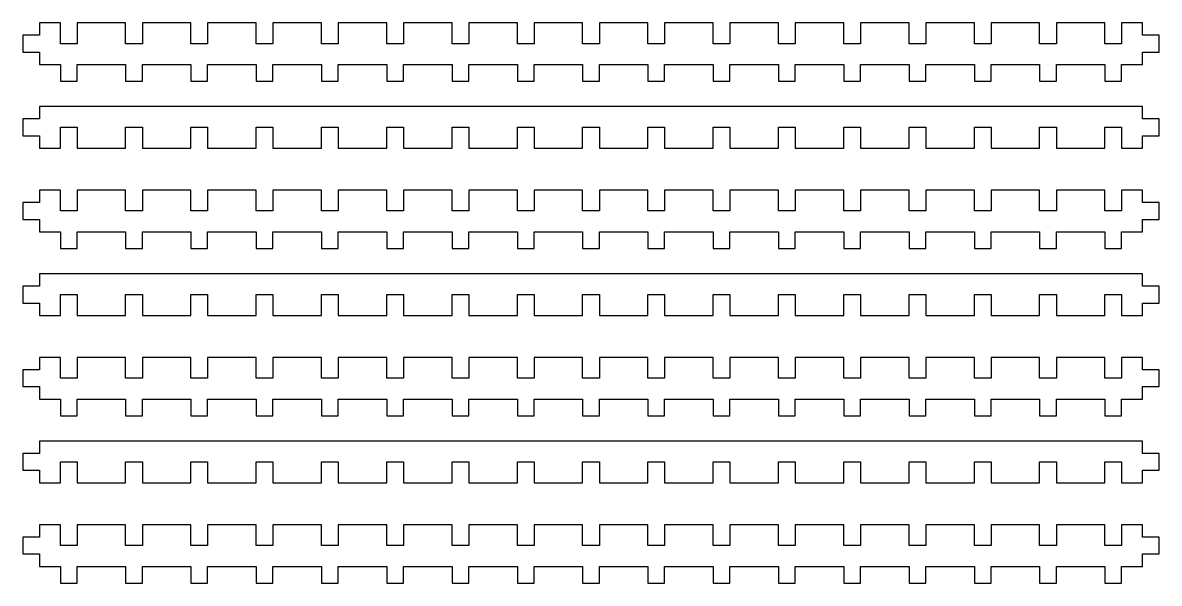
# Model space of a CAD drawing. Header units: metres. Extents: x -282 to 272, y -680 to 554.
# Drawn here: x -282 to -10, y -360 to -226 of the extents above; entities that cross this region are included whole.
import ezdxf

# ---------------------------------------------------------------- set-up
doc = ezdxf.new("R2010")
doc.units = ezdxf.units.M

msp = doc.modelspace()

# ---------------------------------------------------------------- linework, layer by layer
for p, q in [((-273, -226), (-278, -226)), ((-278, -226), (-278, -229)), ((-273, -231), (-273, -226)), ((-257.375, -226), (-269, -226)), ((-269, -226), (-269, -231)), ((-257.375, -231), (-257.375, -226)), ((-241.75, -226), (-253.375, -226)), ((-253.375, -226), (-253.375, -231)), ((-241.75, -231), (-241.75, -226)), ((-226.125, -226), (-237.75, -226)), ((-237.75, -226), (-237.75, -231)), ((-226.125, -231), (-226.125, -226)), ((-210.5, -226), (-222.125, -226)), ((-222.125, -226), (-222.125, -231)), ((-210.5, -231), (-210.5, -226)), ((-194.875, -226), (-206.5, -226)), ((-206.5, -226), (-206.5, -231)), ((-194.875, -231), (-194.875, -226)), ((-179.25, -226), (-190.875, -226)), ((-190.875, -226), (-190.875, -231)), ((-179.25, -231), (-179.25, -226)), ((-163.625, -226), (-175.25, -226)), ((-175.25, -226), (-175.25, -231)), ((-163.625, -231), (-163.625, -226)), ((-148, -226), (-159.625, -226)), ((-159.625, -226), (-159.625, -231)), ((-148, -231), (-148, -226)), ((-132.375, -226), (-144, -226)), ((-144, -226), (-144, -231)), ((-132.375, -231), (-132.375, -226)), ((-116.75, -226), (-128.375, -226)), ((-128.375, -226), (-128.375, -231)), ((-116.75, -231), (-116.75, -226)), ((-101.125, -226), (-112.75, -226)), ((-112.75, -226), (-112.75, -231)), ((-101.125, -231), (-101.125, -226)), ((-85.5, -226), (-97.125, -226)), ((-97.125, -226), (-97.125, -231)), ((-85.5, -231), (-85.5, -226)), ((-69.875, -226), (-81.5, -226)), ((-81.5, -226), (-81.5, -231)), ((-69.875, -231), (-69.875, -226)), ((-54.25, -226), (-65.875, -226)), ((-65.875, -226), (-65.875, -231)), ((-54.25, -231), (-54.25, -226)), ((-38.625, -226), (-50.25, -226)), ((-50.25, -226), (-50.25, -231)), ((-38.625, -231), (-38.625, -226)), ((-23, -226), (-34.625, -226)), ((-34.625, -226), (-34.625, -231)), ((-23, -231), (-23, -226)), ((-14, -226), (-19, -226)), ((-19, -226), (-19, -231)), ((-14, -229), (-14, -226)), ((-278, -229), (-282, -229)), ((-282, -229), (-282, -233)), ((-269, -231), (-273, -231)), ((-253.375, -231), (-257.375, -231)), ((-237.75, -231), (-241.75, -231)), ((-222.125, -231), (-226.125, -231)), ((-206.5, -231), (-210.5, -231)), ((-190.875, -231), (-194.875, -231)), ((-175.25, -231), (-179.25, -231)), ((-159.625, -231), (-163.625, -231)), ((-144, -231), (-148, -231)), ((-128.375, -231), (-132.375, -231)), ((-112.75, -231), (-116.75, -231)), ((-97.125, -231), (-101.125, -231)), ((-81.5, -231), (-85.5, -231)), ((-65.875, -231), (-69.875, -231)), ((-50.25, -231), (-54.25, -231)), ((-34.625, -231), (-38.625, -231)), ((-19, -231), (-23, -231)), ((-10, -229), (-14, -229)), ((-10, -233), (-10, -229)), ((-282, -233), (-278, -233)), ((-278, -233), (-278, -236)), ((-14, -236), (-14, -233)), ((-14, -233), (-10, -233)), ((-278, -236), (-273, -236)), ((-273, -236), (-273, -240)), ((-269, -236), (-257.375, -236)), ((-269, -240), (-269, -236)), ((-257.375, -236), (-257.375, -240)), ((-253.375, -240), (-253.375, -236)), ((-253.375, -236), (-241.75, -236)), ((-241.75, -236), (-241.75, -240)), ((-237.75, -240), (-237.75, -236)), ((-237.75, -236), (-226.125, -236)), ((-226.125, -236), (-226.125, -240)), ((-222.125, -240), (-222.125, -236)), ((-222.125, -236), (-210.5, -236)), ((-210.5, -236), (-210.5, -240)), ((-206.5, -240), (-206.5, -236)), ((-206.5, -236), (-194.875, -236)), ((-194.875, -236), (-194.875, -240)), ((-190.875, -240), (-190.875, -236)), ((-190.875, -236), (-179.25, -236)), ((-179.25, -236), (-179.25, -240)), ((-175.25, -240), (-175.25, -236)), ((-175.25, -236), (-163.625, -236)), ((-163.625, -236), (-163.625, -240)), ((-159.625, -240), (-159.625, -236)), ((-159.625, -236), (-148, -236)), ((-148, -236), (-148, -240)), ((-144, -240), (-144, -236)), ((-144, -236), (-132.375, -236)), ((-132.375, -236), (-132.375, -240)), ((-128.375, -240), (-128.375, -236)), ((-128.375, -236), (-116.75, -236)), ((-116.75, -236), (-116.75, -240)), ((-112.75, -240), (-112.75, -236)), ((-112.75, -236), (-101.125, -236)), ((-101.125, -236), (-101.125, -240)), ((-97.125, -240), (-97.125, -236)), ((-97.125, -236), (-85.5, -236)), ((-85.5, -236), (-85.5, -240)), ((-81.5, -240), (-81.5, -236)), ((-81.5, -236), (-69.875, -236)), ((-69.875, -236), (-69.875, -240)), ((-65.875, -240), (-65.875, -236)), ((-65.875, -236), (-54.25, -236)), ((-54.25, -236), (-54.25, -240)), ((-50.25, -240), (-50.25, -236)), ((-50.25, -236), (-38.625, -236)), ((-38.625, -236), (-38.625, -240)), ((-34.625, -240), (-34.625, -236)), ((-34.625, -236), (-23, -236)), ((-23, -236), (-23, -240)), ((-19, -240), (-19, -236)), ((-19, -236), (-14, -236)), ((-273, -240), (-269, -240)), ((-257.375, -240), (-253.375, -240)), ((-241.75, -240), (-237.75, -240)), ((-226.125, -240), (-222.125, -240)), ((-210.5, -240), (-206.5, -240)), ((-194.875, -240), (-190.875, -240)), ((-179.25, -240), (-175.25, -240)), ((-163.625, -240), (-159.625, -240)), ((-148, -240), (-144, -240)), ((-132.375, -240), (-128.375, -240)), ((-116.75, -240), (-112.75, -240)), ((-101.125, -240), (-97.125, -240)), ((-85.5, -240), (-81.5, -240)), ((-69.875, -240), (-65.875, -240)), ((-54.25, -240), (-50.25, -240)), ((-38.625, -240), (-34.625, -240)), ((-23, -240), (-19, -240)), ((-14, -246), (-278, -246)), ((-278, -246), (-278, -249)), ((-14, -249), (-14, -246)), ((-278, -249), (-282, -249)), ((-282, -249), (-282, -253)), ((-10, -249), (-14, -249)), ((-10, -253), (-10, -249)), ((-273, -251), (-269, -251)), ((-273, -256), (-273, -251)), ((-269, -251), (-269, -256)), ((-257.375, -256), (-257.375, -251)), ((-257.375, -251), (-253.375, -251)), ((-253.375, -251), (-253.375, -256)), ((-241.75, -256), (-241.75, -251)), ((-241.75, -251), (-237.75, -251)), ((-237.75, -251), (-237.75, -256)), ((-226.125, -256), (-226.125, -251)), ((-226.125, -251), (-222.125, -251)), ((-222.125, -251), (-222.125, -256)), ((-210.5, -256), (-210.5, -251)), ((-210.5, -251), (-206.5, -251)), ((-206.5, -251), (-206.5, -256)), ((-194.875, -256), (-194.875, -251)), ((-194.875, -251), (-190.875, -251)), ((-190.875, -251), (-190.875, -256)), ((-179.25, -256), (-179.25, -251)), ((-179.25, -251), (-175.25, -251)), ((-175.25, -251), (-175.25, -256)), ((-163.625, -256), (-163.625, -251)), ((-163.625, -251), (-159.625, -251)), ((-159.625, -251), (-159.625, -256)), ((-148, -256), (-148, -251)), ((-148, -251), (-144, -251)), ((-144, -251), (-144, -256)), ((-132.375, -256), (-132.375, -251)), ((-132.375, -251), (-128.375, -251)), ((-128.375, -251), (-128.375, -256)), ((-116.75, -256), (-116.75, -251)), ((-116.75, -251), (-112.75, -251)), ((-112.75, -251), (-112.75, -256)), ((-101.125, -256), (-101.125, -251)), ((-101.125, -251), (-97.125, -251)), ((-97.125, -251), (-97.125, -256)), ((-85.5, -256), (-85.5, -251)), ((-85.5, -251), (-81.5, -251)), ((-81.5, -251), (-81.5, -256)), ((-69.875, -256), (-69.875, -251)), ((-69.875, -251), (-65.875, -251)), ((-65.875, -251), (-65.875, -256)), ((-54.25, -256), (-54.25, -251)), ((-54.25, -251), (-50.25, -251)), ((-50.25, -251), (-50.25, -256)), ((-38.625, -256), (-38.625, -251)), ((-38.625, -251), (-34.625, -251)), ((-34.625, -251), (-34.625, -256)), ((-23, -256), (-23, -251)), ((-23, -251), (-19, -251)), ((-19, -251), (-19, -256)), ((-282, -253), (-278, -253)), ((-278, -253), (-278, -256)), ((-14, -256), (-14, -253)), ((-14, -253), (-10, -253)), ((-278, -256), (-273, -256)), ((-269, -256), (-257.375, -256)), ((-253.375, -256), (-241.75, -256)), ((-237.75, -256), (-226.125, -256)), ((-222.125, -256), (-210.5, -256)), ((-206.5, -256), (-194.875, -256)), ((-190.875, -256), (-179.25, -256)), ((-175.25, -256), (-163.625, -256)), ((-159.625, -256), (-148, -256)), ((-144, -256), (-132.375, -256)), ((-128.375, -256), (-116.75, -256)), ((-112.75, -256), (-101.125, -256)), ((-97.125, -256), (-85.5, -256)), ((-81.5, -256), (-69.875, -256)), ((-65.875, -256), (-54.25, -256)), ((-50.25, -256), (-38.625, -256)), ((-34.625, -256), (-23, -256)), ((-19, -256), (-14, -256)), ((-273, -266), (-278, -266)), ((-278, -266), (-278, -269)), ((-273, -271), (-273, -266)), ((-257.375, -266), (-269, -266)), ((-269, -266), (-269, -271)), ((-257.375, -271), (-257.375, -266)), ((-241.75, -266), (-253.375, -266)), ((-253.375, -266), (-253.375, -271)), ((-241.75, -271), (-241.75, -266)), ((-226.125, -266), (-237.75, -266)), ((-237.75, -266), (-237.75, -271)), ((-226.125, -271), (-226.125, -266)), ((-210.5, -266), (-222.125, -266)), ((-222.125, -266), (-222.125, -271)), ((-210.5, -271), (-210.5, -266)), ((-194.875, -266), (-206.5, -266)), ((-206.5, -266), (-206.5, -271)), ((-194.875, -271), (-194.875, -266)), ((-179.25, -266), (-190.875, -266)), ((-190.875, -266), (-190.875, -271)), ((-179.25, -271), (-179.25, -266)), ((-163.625, -266), (-175.25, -266)), ((-175.25, -266), (-175.25, -271)), ((-163.625, -271), (-163.625, -266)), ((-148, -266), (-159.625, -266)), ((-159.625, -266), (-159.625, -271)), ((-148, -271), (-148, -266)), ((-132.375, -266), (-144, -266)), ((-144, -266), (-144, -271)), ((-132.375, -271), (-132.375, -266)), ((-116.75, -266), (-128.375, -266)), ((-128.375, -266), (-128.375, -271)), ((-116.75, -271), (-116.75, -266)), ((-101.125, -266), (-112.75, -266)), ((-112.75, -266), (-112.75, -271)), ((-101.125, -271), (-101.125, -266)), ((-85.5, -266), (-97.125, -266)), ((-97.125, -266), (-97.125, -271)), ((-85.5, -271), (-85.5, -266)), ((-69.875, -266), (-81.5, -266)), ((-81.5, -266), (-81.5, -271)), ((-69.875, -271), (-69.875, -266)), ((-54.25, -266), (-65.875, -266)), ((-65.875, -266), (-65.875, -271)), ((-54.25, -271), (-54.25, -266)), ((-38.625, -266), (-50.25, -266)), ((-50.25, -266), (-50.25, -271)), ((-38.625, -271), (-38.625, -266)), ((-23, -266), (-34.625, -266)), ((-34.625, -266), (-34.625, -271)), ((-23, -271), (-23, -266)), ((-14, -266), (-19, -266)), ((-19, -266), (-19, -271)), ((-14, -269), (-14, -266)), ((-278, -269), (-282, -269)), ((-282, -269), (-282, -273)), ((-10, -269), (-14, -269)), ((-10, -273), (-10, -269)), ((-269, -271), (-273, -271)), ((-253.375, -271), (-257.375, -271)), ((-237.75, -271), (-241.75, -271)), ((-222.125, -271), (-226.125, -271)), ((-206.5, -271), (-210.5, -271)), ((-190.875, -271), (-194.875, -271)), ((-175.25, -271), (-179.25, -271)), ((-159.625, -271), (-163.625, -271)), ((-144, -271), (-148, -271)), ((-128.375, -271), (-132.375, -271)), ((-112.75, -271), (-116.75, -271)), ((-97.125, -271), (-101.125, -271)), ((-81.5, -271), (-85.5, -271)), ((-65.875, -271), (-69.875, -271)), ((-50.25, -271), (-54.25, -271)), ((-34.625, -271), (-38.625, -271)), ((-19, -271), (-23, -271)), ((-282, -273), (-278, -273)), ((-278, -273), (-278, -276)), ((-14, -276), (-14, -273)), ((-14, -273), (-10, -273)), ((-278, -276), (-273, -276)), ((-273, -276), (-273, -280)), ((-269, -276), (-257.375, -276)), ((-269, -280), (-269, -276)), ((-257.375, -276), (-257.375, -280)), ((-253.375, -280), (-253.375, -276)), ((-253.375, -276), (-241.75, -276)), ((-241.75, -276), (-241.75, -280)), ((-237.75, -280), (-237.75, -276)), ((-237.75, -276), (-226.125, -276)), ((-226.125, -276), (-226.125, -280)), ((-222.125, -280), (-222.125, -276)), ((-222.125, -276), (-210.5, -276)), ((-210.5, -276), (-210.5, -280)), ((-206.5, -280), (-206.5, -276)), ((-206.5, -276), (-194.875, -276)), ((-194.875, -276), (-194.875, -280)), ((-190.875, -280), (-190.875, -276)), ((-190.875, -276), (-179.25, -276)), ((-179.25, -276), (-179.25, -280)), ((-175.25, -280), (-175.25, -276)), ((-175.25, -276), (-163.625, -276)), ((-163.625, -276), (-163.625, -280)), ((-159.625, -280), (-159.625, -276)), ((-159.625, -276), (-148, -276)), ((-148, -276), (-148, -280)), ((-144, -280), (-144, -276)), ((-144, -276), (-132.375, -276)), ((-132.375, -276), (-132.375, -280)), ((-128.375, -280), (-128.375, -276)), ((-128.375, -276), (-116.75, -276)), ((-116.75, -276), (-116.75, -280)), ((-112.75, -280), (-112.75, -276)), ((-112.75, -276), (-101.125, -276)), ((-101.125, -276), (-101.125, -280)), ((-97.125, -280), (-97.125, -276)), ((-97.125, -276), (-85.5, -276)), ((-85.5, -276), (-85.5, -280)), ((-81.5, -280), (-81.5, -276)), ((-81.5, -276), (-69.875, -276)), ((-69.875, -276), (-69.875, -280)), ((-65.875, -280), (-65.875, -276)), ((-65.875, -276), (-54.25, -276)), ((-54.25, -276), (-54.25, -280)), ((-50.25, -280), (-50.25, -276)), ((-50.25, -276), (-38.625, -276)), ((-38.625, -276), (-38.625, -280)), ((-34.625, -280), (-34.625, -276)), ((-34.625, -276), (-23, -276)), ((-23, -276), (-23, -280)), ((-19, -280), (-19, -276)), ((-19, -276), (-14, -276)), ((-273, -280), (-269, -280)), ((-257.375, -280), (-253.375, -280)), ((-241.75, -280), (-237.75, -280)), ((-226.125, -280), (-222.125, -280)), ((-210.5, -280), (-206.5, -280)), ((-194.875, -280), (-190.875, -280)), ((-179.25, -280), (-175.25, -280)), ((-163.625, -280), (-159.625, -280)), ((-148, -280), (-144, -280)), ((-132.375, -280), (-128.375, -280)), ((-116.75, -280), (-112.75, -280)), ((-101.125, -280), (-97.125, -280)), ((-85.5, -280), (-81.5, -280)), ((-69.875, -280), (-65.875, -280)), ((-54.25, -280), (-50.25, -280)), ((-38.625, -280), (-34.625, -280)), ((-23, -280), (-19, -280)), ((-14, -286), (-278, -286)), ((-278, -286), (-278, -289)), ((-14, -289), (-14, -286)), ((-278, -289), (-282, -289)), ((-282, -289), (-282, -293)), ((-273, -291), (-269, -291)), ((-273, -296), (-273, -291)), ((-269, -291), (-269, -296)), ((-257.375, -296), (-257.375, -291)), ((-257.375, -291), (-253.375, -291)), ((-253.375, -291), (-253.375, -296)), ((-241.75, -296), (-241.75, -291)), ((-241.75, -291), (-237.75, -291)), ((-237.75, -291), (-237.75, -296)), ((-226.125, -296), (-226.125, -291)), ((-226.125, -291), (-222.125, -291)), ((-222.125, -291), (-222.125, -296)), ((-210.5, -296), (-210.5, -291)), ((-210.5, -291), (-206.5, -291)), ((-206.5, -291), (-206.5, -296)), ((-194.875, -296), (-194.875, -291)), ((-194.875, -291), (-190.875, -291)), ((-190.875, -291), (-190.875, -296)), ((-179.25, -296), (-179.25, -291)), ((-179.25, -291), (-175.25, -291)), ((-175.25, -291), (-175.25, -296)), ((-163.625, -296), (-163.625, -291)), ((-163.625, -291), (-159.625, -291)), ((-159.625, -291), (-159.625, -296)), ((-148, -296), (-148, -291)), ((-148, -291), (-144, -291)), ((-144, -291), (-144, -296)), ((-132.375, -296), (-132.375, -291)), ((-132.375, -291), (-128.375, -291)), ((-128.375, -291), (-128.375, -296)), ((-116.75, -296), (-116.75, -291)), ((-116.75, -291), (-112.75, -291)), ((-112.75, -291), (-112.75, -296)), ((-101.125, -296), (-101.125, -291)), ((-101.125, -291), (-97.125, -291)), ((-97.125, -291), (-97.125, -296)), ((-85.5, -296), (-85.5, -291)), ((-85.5, -291), (-81.5, -291)), ((-81.5, -291), (-81.5, -296)), ((-69.875, -296), (-69.875, -291)), ((-69.875, -291), (-65.875, -291)), ((-65.875, -291), (-65.875, -296)), ((-54.25, -296), (-54.25, -291)), ((-54.25, -291), (-50.25, -291)), ((-50.25, -291), (-50.25, -296)), ((-38.625, -296), (-38.625, -291)), ((-38.625, -291), (-34.625, -291)), ((-34.625, -291), (-34.625, -296)), ((-23, -296), (-23, -291)), ((-23, -291), (-19, -291)), ((-19, -291), (-19, -296)), ((-10, -289), (-14, -289)), ((-10, -293), (-10, -289)), ((-282, -293), (-278, -293)), ((-278, -293), (-278, -296)), ((-14, -296), (-14, -293)), ((-14, -293), (-10, -293)), ((-278, -296), (-273, -296)), ((-269, -296), (-257.375, -296)), ((-253.375, -296), (-241.75, -296)), ((-237.75, -296), (-226.125, -296)), ((-222.125, -296), (-210.5, -296)), ((-206.5, -296), (-194.875, -296)), ((-190.875, -296), (-179.25, -296)), ((-175.25, -296), (-163.625, -296)), ((-159.625, -296), (-148, -296)), ((-144, -296), (-132.375, -296)), ((-128.375, -296), (-116.75, -296)), ((-112.75, -296), (-101.125, -296)), ((-97.125, -296), (-85.5, -296)), ((-81.5, -296), (-69.875, -296)), ((-65.875, -296), (-54.25, -296)), ((-50.25, -296), (-38.625, -296)), ((-34.625, -296), (-23, -296)), ((-19, -296), (-14, -296)), ((-273, -306), (-278, -306)), ((-278, -306), (-278, -309)), ((-273, -311), (-273, -306)), ((-257.375, -306), (-269, -306)), ((-269, -306), (-269, -311)), ((-257.375, -311), (-257.375, -306)), ((-241.75, -306), (-253.375, -306)), ((-253.375, -306), (-253.375, -311)), ((-241.75, -311), (-241.75, -306)), ((-226.125, -306), (-237.75, -306)), ((-237.75, -306), (-237.75, -311)), ((-226.125, -311), (-226.125, -306)), ((-210.5, -306), (-222.125, -306)), ((-222.125, -306), (-222.125, -311)), ((-210.5, -311), (-210.5, -306)), ((-194.875, -306), (-206.5, -306)), ((-206.5, -306), (-206.5, -311)), ((-194.875, -311), (-194.875, -306)), ((-179.25, -306), (-190.875, -306)), ((-190.875, -306), (-190.875, -311)), ((-179.25, -311), (-179.25, -306)), ((-163.625, -306), (-175.25, -306)), ((-175.25, -306), (-175.25, -311)), ((-163.625, -311), (-163.625, -306)), ((-148, -306), (-159.625, -306)), ((-159.625, -306), (-159.625, -311)), ((-148, -311), (-148, -306)), ((-132.375, -306), (-144, -306)), ((-144, -306), (-144, -311)), ((-132.375, -311), (-132.375, -306)), ((-116.75, -306), (-128.375, -306)), ((-128.375, -306), (-128.375, -311)), ((-116.75, -311), (-116.75, -306)), ((-101.125, -306), (-112.75, -306)), ((-112.75, -306), (-112.75, -311)), ((-101.125, -311), (-101.125, -306)), ((-85.5, -306), (-97.125, -306)), ((-97.125, -306), (-97.125, -311)), ((-85.5, -311), (-85.5, -306)), ((-69.875, -306), (-81.5, -306)), ((-81.5, -306), (-81.5, -311)), ((-69.875, -311), (-69.875, -306)), ((-54.25, -306), (-65.875, -306)), ((-65.875, -306), (-65.875, -311)), ((-54.25, -311), (-54.25, -306)), ((-38.625, -306), (-50.25, -306)), ((-50.25, -306), (-50.25, -311)), ((-38.625, -311), (-38.625, -306)), ((-23, -306), (-34.625, -306)), ((-34.625, -306), (-34.625, -311)), ((-23, -311), (-23, -306)), ((-14, -306), (-19, -306)), ((-19, -306), (-19, -311)), ((-14, -309), (-14, -306)), ((-278, -309), (-282, -309)), ((-282, -309), (-282, -313)), ((-10, -309), (-14, -309)), ((-10, -313), (-10, -309)), ((-269, -311), (-273, -311)), ((-253.375, -311), (-257.375, -311)), ((-237.75, -311), (-241.75, -311)), ((-222.125, -311), (-226.125, -311)), ((-206.5, -311), (-210.5, -311)), ((-190.875, -311), (-194.875, -311)), ((-175.25, -311), (-179.25, -311)), ((-159.625, -311), (-163.625, -311)), ((-144, -311), (-148, -311)), ((-128.375, -311), (-132.375, -311)), ((-112.75, -311), (-116.75, -311)), ((-97.125, -311), (-101.125, -311)), ((-81.5, -311), (-85.5, -311)), ((-65.875, -311), (-69.875, -311)), ((-50.25, -311), (-54.25, -311)), ((-34.625, -311), (-38.625, -311)), ((-19, -311), (-23, -311)), ((-282, -313), (-278, -313)), ((-278, -313), (-278, -316)), ((-14, -316), (-14, -313)), ((-14, -313), (-10, -313)), ((-278, -316), (-273, -316)), ((-273, -316), (-273, -320)), ((-269, -316), (-257.375, -316)), ((-269, -320), (-269, -316)), ((-257.375, -316), (-257.375, -320)), ((-253.375, -320), (-253.375, -316)), ((-253.375, -316), (-241.75, -316)), ((-241.75, -316), (-241.75, -320)), ((-237.75, -320), (-237.75, -316)), ((-237.75, -316), (-226.125, -316)), ((-226.125, -316), (-226.125, -320)), ((-222.125, -320), (-222.125, -316)), ((-222.125, -316), (-210.5, -316)), ((-210.5, -316), (-210.5, -320)), ((-206.5, -320), (-206.5, -316)), ((-206.5, -316), (-194.875, -316)), ((-194.875, -316), (-194.875, -320)), ((-190.875, -320), (-190.875, -316)), ((-190.875, -316), (-179.25, -316)), ((-179.25, -316), (-179.25, -320)), ((-175.25, -320), (-175.25, -316)), ((-175.25, -316), (-163.625, -316)), ((-163.625, -316), (-163.625, -320)), ((-159.625, -320), (-159.625, -316)), ((-159.625, -316), (-148, -316)), ((-148, -316), (-148, -320)), ((-144, -320), (-144, -316)), ((-144, -316), (-132.375, -316)), ((-132.375, -316), (-132.375, -320)), ((-128.375, -320), (-128.375, -316)), ((-128.375, -316), (-116.75, -316)), ((-116.75, -316), (-116.75, -320)), ((-112.75, -320), (-112.75, -316)), ((-112.75, -316), (-101.125, -316)), ((-101.125, -316), (-101.125, -320)), ((-97.125, -320), (-97.125, -316)), ((-97.125, -316), (-85.5, -316)), ((-85.5, -316), (-85.5, -320)), ((-81.5, -320), (-81.5, -316)), ((-81.5, -316), (-69.875, -316)), ((-69.875, -316), (-69.875, -320)), ((-65.875, -320), (-65.875, -316)), ((-65.875, -316), (-54.25, -316)), ((-54.25, -316), (-54.25, -320)), ((-50.25, -320), (-50.25, -316)), ((-50.25, -316), (-38.625, -316)), ((-38.625, -316), (-38.625, -320)), ((-34.625, -320), (-34.625, -316)), ((-34.625, -316), (-23, -316)), ((-23, -316), (-23, -320)), ((-19, -320), (-19, -316)), ((-19, -316), (-14, -316)), ((-273, -320), (-269, -320)), ((-257.375, -320), (-253.375, -320)), ((-241.75, -320), (-237.75, -320)), ((-226.125, -320), (-222.125, -320)), ((-210.5, -320), (-206.5, -320)), ((-194.875, -320), (-190.875, -320)), ((-179.25, -320), (-175.25, -320)), ((-163.625, -320), (-159.625, -320)), ((-148, -320), (-144, -320)), ((-132.375, -320), (-128.375, -320)), ((-116.75, -320), (-112.75, -320)), ((-101.125, -320), (-97.125, -320)), ((-85.5, -320), (-81.5, -320)), ((-69.875, -320), (-65.875, -320)), ((-54.25, -320), (-50.25, -320)), ((-38.625, -320), (-34.625, -320)), ((-23, -320), (-19, -320)), ((-14, -326), (-278, -326)), ((-278, -326), (-278, -329)), ((-14, -329), (-14, -326)), ((-278, -329), (-282, -329)), ((-282, -329), (-282, -333)), ((-10, -329), (-14, -329)), ((-10, -333), (-10, -329)), ((-273, -331), (-269, -331)), ((-273, -336), (-273, -331)), ((-269, -331), (-269, -336)), ((-257.375, -336), (-257.375, -331)), ((-257.375, -331), (-253.375, -331)), ((-253.375, -331), (-253.375, -336)), ((-241.75, -336), (-241.75, -331)), ((-241.75, -331), (-237.75, -331)), ((-237.75, -331), (-237.75, -336)), ((-226.125, -336), (-226.125, -331)), ((-226.125, -331), (-222.125, -331)), ((-222.125, -331), (-222.125, -336)), ((-210.5, -336), (-210.5, -331)), ((-210.5, -331), (-206.5, -331)), ((-206.5, -331), (-206.5, -336)), ((-194.875, -336), (-194.875, -331)), ((-194.875, -331), (-190.875, -331)), ((-190.875, -331), (-190.875, -336)), ((-179.25, -336), (-179.25, -331)), ((-179.25, -331), (-175.25, -331)), ((-175.25, -331), (-175.25, -336)), ((-163.625, -336), (-163.625, -331)), ((-163.625, -331), (-159.625, -331)), ((-159.625, -331), (-159.625, -336)), ((-148, -336), (-148, -331)), ((-148, -331), (-144, -331)), ((-144, -331), (-144, -336)), ((-132.375, -336), (-132.375, -331)), ((-132.375, -331), (-128.375, -331)), ((-128.375, -331), (-128.375, -336)), ((-116.75, -336), (-116.75, -331)), ((-116.75, -331), (-112.75, -331)), ((-112.75, -331), (-112.75, -336)), ((-101.125, -336), (-101.125, -331)), ((-101.125, -331), (-97.125, -331)), ((-97.125, -331), (-97.125, -336)), ((-85.5, -336), (-85.5, -331)), ((-85.5, -331), (-81.5, -331)), ((-81.5, -331), (-81.5, -336)), ((-69.875, -336), (-69.875, -331)), ((-69.875, -331), (-65.875, -331)), ((-65.875, -331), (-65.875, -336)), ((-54.25, -336), (-54.25, -331)), ((-54.25, -331), (-50.25, -331)), ((-50.25, -331), (-50.25, -336)), ((-38.625, -336), (-38.625, -331)), ((-38.625, -331), (-34.625, -331)), ((-34.625, -331), (-34.625, -336)), ((-23, -336), (-23, -331)), ((-23, -331), (-19, -331)), ((-19, -331), (-19, -336)), ((-282, -333), (-278, -333)), ((-278, -333), (-278, -336)), ((-14, -336), (-14, -333)), ((-14, -333), (-10, -333)), ((-278, -336), (-273, -336)), ((-269, -336), (-257.375, -336)), ((-253.375, -336), (-241.75, -336)), ((-237.75, -336), (-226.125, -336)), ((-222.125, -336), (-210.5, -336)), ((-206.5, -336), (-194.875, -336)), ((-190.875, -336), (-179.25, -336)), ((-175.25, -336), (-163.625, -336)), ((-159.625, -336), (-148, -336)), ((-144, -336), (-132.375, -336)), ((-128.375, -336), (-116.75, -336)), ((-112.75, -336), (-101.125, -336)), ((-97.125, -336), (-85.5, -336)), ((-81.5, -336), (-69.875, -336)), ((-65.875, -336), (-54.25, -336)), ((-50.25, -336), (-38.625, -336)), ((-34.625, -336), (-23, -336)), ((-19, -336), (-14, -336)), ((-273, -346), (-278, -346)), ((-278, -346), (-278, -349)), ((-273, -351), (-273, -346)), ((-257.375, -346), (-269, -346)), ((-269, -346), (-269, -351)), ((-257.375, -351), (-257.375, -346)), ((-241.75, -346), (-253.375, -346)), ((-253.375, -346), (-253.375, -351)), ((-241.75, -351), (-241.75, -346)), ((-226.125, -346), (-237.75, -346)), ((-237.75, -346), (-237.75, -351)), ((-226.125, -351), (-226.125, -346)), ((-210.5, -346), (-222.125, -346)), ((-222.125, -346), (-222.125, -351)), ((-210.5, -351), (-210.5, -346)), ((-194.875, -346), (-206.5, -346)), ((-206.5, -346), (-206.5, -351)), ((-194.875, -351), (-194.875, -346)), ((-179.25, -346), (-190.875, -346)), ((-190.875, -346), (-190.875, -351)), ((-179.25, -351), (-179.25, -346)), ((-163.625, -346), (-175.25, -346)), ((-175.25, -346), (-175.25, -351)), ((-163.625, -351), (-163.625, -346)), ((-148, -346), (-159.625, -346)), ((-159.625, -346), (-159.625, -351)), ((-148, -351), (-148, -346)), ((-132.375, -346), (-144, -346)), ((-144, -346), (-144, -351)), ((-132.375, -351), (-132.375, -346)), ((-116.75, -346), (-128.375, -346)), ((-128.375, -346), (-128.375, -351)), ((-116.75, -351), (-116.75, -346)), ((-101.125, -346), (-112.75, -346)), ((-112.75, -346), (-112.75, -351)), ((-101.125, -351), (-101.125, -346)), ((-85.5, -346), (-97.125, -346)), ((-97.125, -346), (-97.125, -351)), ((-85.5, -351), (-85.5, -346)), ((-69.875, -346), (-81.5, -346)), ((-81.5, -346), (-81.5, -351)), ((-69.875, -351), (-69.875, -346)), ((-54.25, -346), (-65.875, -346)), ((-65.875, -346), (-65.875, -351)), ((-54.25, -351), (-54.25, -346)), ((-38.625, -346), (-50.25, -346)), ((-50.25, -346), (-50.25, -351)), ((-38.625, -351), (-38.625, -346)), ((-23, -346), (-34.625, -346)), ((-34.625, -346), (-34.625, -351)), ((-23, -351), (-23, -346)), ((-14, -346), (-19, -346)), ((-19, -346), (-19, -351)), ((-14, -349), (-14, -346)), ((-278, -349), (-282, -349)), ((-282, -349), (-282, -353)), ((-10, -349), (-14, -349)), ((-10, -353), (-10, -349)), ((-282, -353), (-278, -353)), ((-278, -353), (-278, -356)), ((-269, -351), (-273, -351)), ((-253.375, -351), (-257.375, -351)), ((-237.75, -351), (-241.75, -351)), ((-222.125, -351), (-226.125, -351)), ((-206.5, -351), (-210.5, -351)), ((-190.875, -351), (-194.875, -351)), ((-175.25, -351), (-179.25, -351)), ((-159.625, -351), (-163.625, -351)), ((-144, -351), (-148, -351)), ((-128.375, -351), (-132.375, -351)), ((-112.75, -351), (-116.75, -351)), ((-97.125, -351), (-101.125, -351)), ((-81.5, -351), (-85.5, -351)), ((-65.875, -351), (-69.875, -351)), ((-50.25, -351), (-54.25, -351)), ((-34.625, -351), (-38.625, -351)), ((-19, -351), (-23, -351)), ((-14, -356), (-14, -353)), ((-14, -353), (-10, -353)), ((-278, -356), (-273, -356)), ((-273, -356), (-273, -360)), ((-269, -356), (-257.375, -356)), ((-269, -360), (-269, -356)), ((-257.375, -356), (-257.375, -360)), ((-253.375, -360), (-253.375, -356)), ((-253.375, -356), (-241.75, -356)), ((-241.75, -356), (-241.75, -360)), ((-237.75, -360), (-237.75, -356)), ((-237.75, -356), (-226.125, -356)), ((-226.125, -356), (-226.125, -360)), ((-222.125, -360), (-222.125, -356)), ((-222.125, -356), (-210.5, -356)), ((-210.5, -356), (-210.5, -360)), ((-206.5, -360), (-206.5, -356)), ((-206.5, -356), (-194.875, -356)), ((-194.875, -356), (-194.875, -360)), ((-190.875, -360), (-190.875, -356)), ((-190.875, -356), (-179.25, -356)), ((-179.25, -356), (-179.25, -360)), ((-175.25, -360), (-175.25, -356)), ((-175.25, -356), (-163.625, -356)), ((-163.625, -356), (-163.625, -360)), ((-159.625, -360), (-159.625, -356)), ((-159.625, -356), (-148, -356)), ((-148, -356), (-148, -360)), ((-144, -360), (-144, -356)), ((-144, -356), (-132.375, -356)), ((-132.375, -356), (-132.375, -360)), ((-128.375, -360), (-128.375, -356)), ((-128.375, -356), (-116.75, -356)), ((-116.75, -356), (-116.75, -360)), ((-112.75, -360), (-112.75, -356)), ((-112.75, -356), (-101.125, -356)), ((-101.125, -356), (-101.125, -360)), ((-97.125, -360), (-97.125, -356)), ((-97.125, -356), (-85.5, -356)), ((-85.5, -356), (-85.5, -360)), ((-81.5, -360), (-81.5, -356)), ((-81.5, -356), (-69.875, -356)), ((-69.875, -356), (-69.875, -360)), ((-65.875, -360), (-65.875, -356)), ((-65.875, -356), (-54.25, -356)), ((-54.25, -356), (-54.25, -360)), ((-50.25, -360), (-50.25, -356)), ((-50.25, -356), (-38.625, -356)), ((-38.625, -356), (-38.625, -360)), ((-34.625, -360), (-34.625, -356)), ((-34.625, -356), (-23, -356)), ((-23, -356), (-23, -360)), ((-19, -360), (-19, -356)), ((-19, -356), (-14, -356)), ((-273, -360), (-269, -360)), ((-257.375, -360), (-253.375, -360)), ((-241.75, -360), (-237.75, -360)), ((-226.125, -360), (-222.125, -360)), ((-210.5, -360), (-206.5, -360)), ((-194.875, -360), (-190.875, -360)), ((-179.25, -360), (-175.25, -360)), ((-163.625, -360), (-159.625, -360)), ((-148, -360), (-144, -360)), ((-132.375, -360), (-128.375, -360)), ((-116.75, -360), (-112.75, -360)), ((-101.125, -360), (-97.125, -360)), ((-85.5, -360), (-81.5, -360)), ((-69.875, -360), (-65.875, -360)), ((-54.25, -360), (-50.25, -360)), ((-38.625, -360), (-34.625, -360)), ((-23, -360), (-19, -360))]:
    msp.add_line(p, q)

doc.saveas('drawing.dxf')
